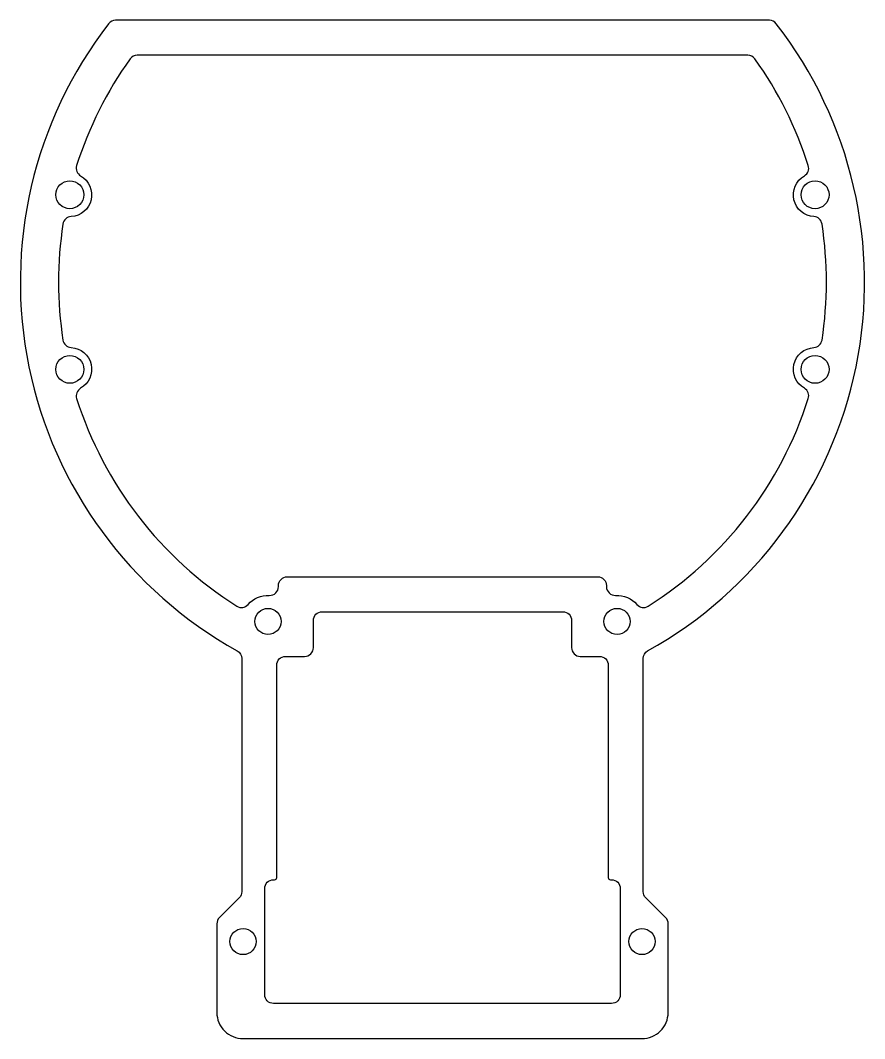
# Model space of a CAD drawing. Header units: inches. Extents: x 0 to 97, y 0 to 117.
import ezdxf

# ---------------------------------------------------------------- set-up
doc = ezdxf.new("R2010")
doc.units = ezdxf.units.IN
doc.header["$MEASUREMENT"] = 0
doc.layers.add('3段目', color=4, linetype='Continuous')
doc.layers.add('穴', color=3, linetype='Continuous')

msp = doc.modelspace()

# ---------------------------------------------------------------- linework, layer by layer
at = {"layer": '3段目'}
for points in [[(74.22, 3), (74.22, 13.16, 0.198912), (73.93, 13.87), (71.65, 16.14, -0.198912), (71.36, 16.85), (71.36, 43.57, -0.272246), (71.87, 44.45, 0.459213), (86.61, 116.34, 0.232049), (85.82, 116.73), (10.89, 116.73, 0.232049), (10.1, 116.34, 0.459213), (24.84, 44.45, -0.272246), (25.36, 43.57), (25.36, 16.85, -0.198912), (25.07, 16.14), (22.79, 13.87, 0.198912), (22.5, 13.16), (22.5, 3, 0.414214), (25.5, 0), (48.36, 0), (71.22, 0, 0.414214)], [(68.2, 50.81, -0.232499), (70.64, 49.77, 0.372954), (71.93, 49.57, 0.176082), (90.28, 73.38, 0.35431), (89.83, 74.55, -0.747571), (90.92, 79.22, 0.35431), (91.85, 80.07, 0.0761), (91.85, 93.38, 0.354312), (90.92, 94.23, -0.747575), (89.83, 98.9, 0.354312), (90.28, 100.07, 0.078219), (84.16, 112.31, 0.242162), (83.34, 112.73), (13.37, 112.73, 0.242162), (12.56, 112.31, 0.078219), (6.43, 100.07, 0.35431), (6.89, 98.9, -0.747572), (5.8, 94.23, 0.35431), (4.86, 93.38, 0.0761), (4.86, 80.07, 0.354309), (5.8, 79.22, -0.747567), (6.89, 74.55, 0.354309), (6.43, 73.38, 0.176082), (24.78, 49.57, 0.372954), (26.08, 49.77, -0.232499), (28.51, 50.81, 0.429312), (29.56, 51.81), (29.56, 51.94, -0.414214), (30.56, 52.94), (66.15, 52.94, -0.414214), (67.15, 51.94), (67.15, 51.81, 0.429312)]]:
    msp.add_lwpolyline(points, format="xyb", close=True, dxfattribs=at)
msp.add_lwpolyline([(66.36, 43.82, -0.414221), (67.36, 42.81), (67.36, 18.47, 0.41422), (67.61, 18.22), (67.73, 18.22, -0.414214), (68.73, 17.22), (68.73, 5.03, -0.414214), (67.73, 4.03), (28.99, 4.03, -0.414214), (27.99, 5.03), (27.99, 17.22, -0.414214), (28.99, 18.22), (29.11, 18.22, 0.414214), (29.36, 18.47), (29.36, 42.81, -0.414214), (30.36, 43.82), (32.56, 43.82, 0.414214), (33.56, 44.82), (33.56, 47.94, -0.414214), (34.56, 48.94), (62.15, 48.94, -0.414214), (63.15, 47.94), (63.15, 44.82, 0.414215), (64.15, 43.82), (66.36, 43.82)], format="xyb", dxfattribs=at)
for centre in [(28.36, 47.82), (68.36, 47.82), (25.5, 11.13), (71.22, 11.13)]:
    msp.add_circle(centre, 1.5, dxfattribs=at)
at = {"layer": '穴'}
for centre in [(5.65, 96.73), (91.06, 96.73), (5.65, 76.72), (91.06, 76.72)]:
    msp.add_circle(centre, 1.6, dxfattribs=at)

doc.saveas('drawing.dxf')
